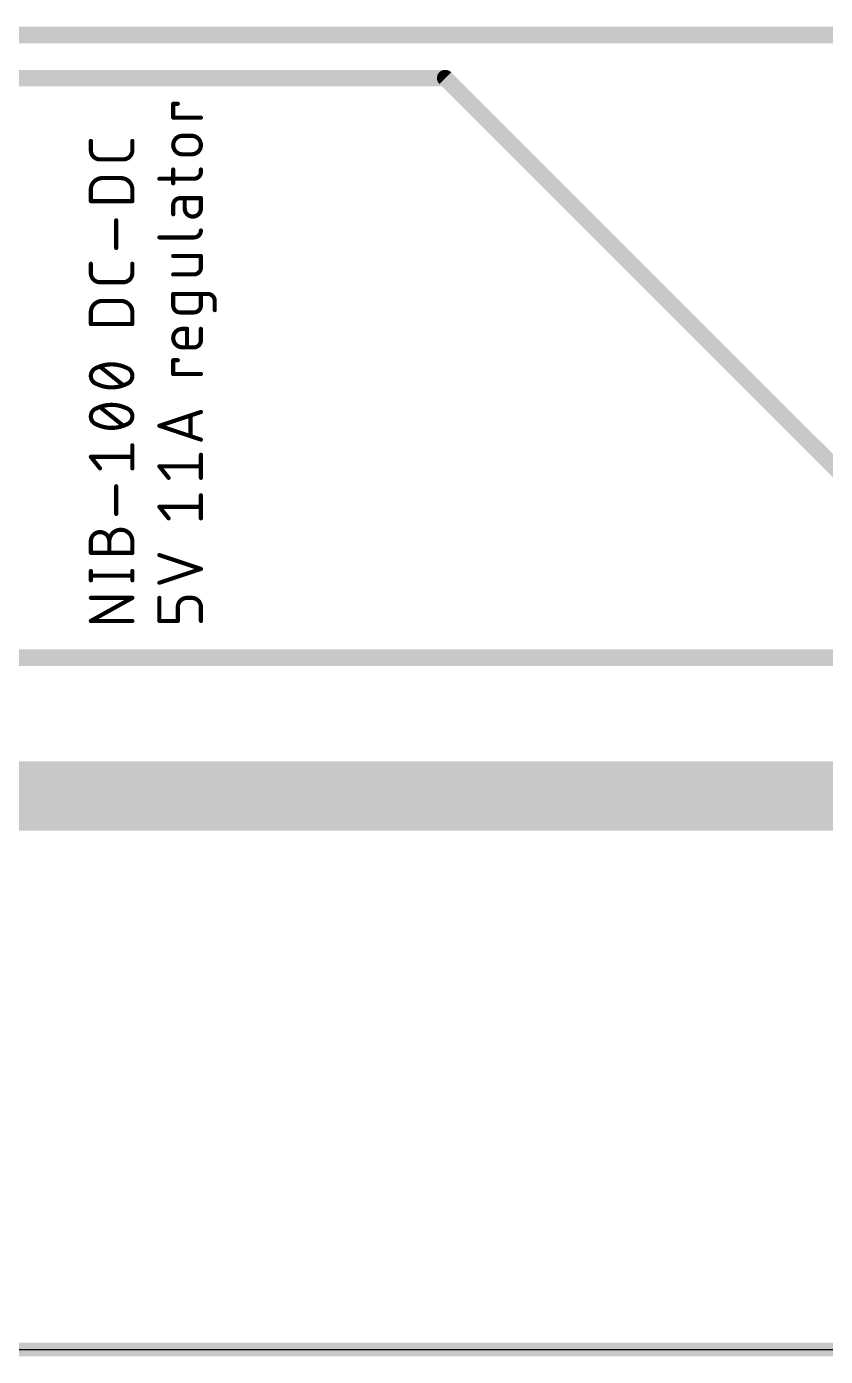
# Model space of a CAD drawing. Extents: x -9 to 239, y 2 to 147.
# Drawn here: x 78.62 to 107.93, y 2.29 to 51.1 of the extents above; entities that cross this region are included whole.
import ezdxf

# ---------------------------------------------------------------- set-up
doc = ezdxf.new("R2010")
doc.units = 0
for name, color, linetype in [('1', 12, 'CONTINUOUS'), ('16', 132, 'CONTINUOUS'), ('20', 53, 'CONTINUOUS'), ('25', 253, 'CONTINUOUS')]:
    doc.layers.add(name, color=color, linetype=linetype)

msp = doc.modelspace()

# ---------------------------------------------------------------- linework, layer by layer
at = {"layer": '1'}
for points, const_width in [([(109.855, 50.8), (73.025, 50.8)], 0.6096), ([(69.5325, 49.2125), (93.98, 49.2125)], 0.6096), ([(93.98, 49.2125), (115.2525, 27.94)], 0.6096), ([(109.855, 27.94), (71.12, 27.94)], 0.6096), ([(109.855, 22.86), (70.8025, 22.86)], 2.54)]:
    msp.add_lwpolyline(points, dxfattribs=dict(at, const_width=const_width))
at = {"layer": '1', "const_width": 0.3048}
for points in [[(94.0878, 49.3203, 1), (93.8722, 49.1047)], [(93.98, 49.0601, 1), (93.98, 49.3649)]]:
    msp.add_lwpolyline(points, format="xyb", dxfattribs=at)
at = {"layer": '16', "const_width": 0.508}
msp.add_lwpolyline([(236.22, 2.54), (-6.35, 2.54)], dxfattribs=at)
at = {"layer": '20'}
msp.add_line((-7.62, 2.54), (236.2, 2.54), dxfattribs=at)
at = {"layer": '25', "const_width": 0.1524}
for points in [[(83.9978, 47.7636), (83.9978, 48.2716)], [(83.9978, 48.2716), (84.1671, 48.2716)], [(85.0138, 47.7636), (83.9978, 47.7636)], [(80.9752, 46.5677), (80.9752, 46.9064)], [(82.4992, 46.9064), (82.4992, 46.5677)], [(84.3365, 47.0943), (84.6751, 47.0943)], [(84.6751, 46.417), (84.3365, 46.417)], [(82.1605, 46.229), (81.3139, 46.229)], [(83.9978, 45.35), (83.9978, 45.858)], [(85.0138, 45.7733), (85.0138, 45.858)], [(81.3985, 45.5437), (82.0759, 45.5437)], [(83.4898, 45.5193), (84.7598, 45.5193)], [(80.9752, 44.6971), (80.9752, 45.1204)], [(82.4992, 45.1204), (82.4992, 44.6971)], [(82.4992, 44.6971), (80.9752, 44.6971)], [(83.9978, 44.5533), (83.9978, 44.2146)], [(85.0138, 44.8073), (84.2518, 44.8073)], [(84.4211, 44.8073), (84.4211, 44.4263)], [(85.0138, 44.4263), (85.0138, 44.8073)], [(81.9065, 42.9772), (81.9065, 43.9932)], [(83.4898, 43.3647), (84.7598, 43.3647)], [(80.9752, 42.0584), (80.9752, 42.3971)], [(82.4992, 42.3971), (82.4992, 42.0584)], [(85.0138, 42.6841), (83.9978, 42.6841)], [(85.0138, 42.2608), (85.0138, 42.6841)], [(83.9978, 42.0068), (84.7598, 42.0068)], [(82.1605, 41.7198), (81.3139, 41.7198)], [(81.3985, 41.0344), (82.0759, 41.0344)], [(83.9978, 40.8657), (83.9978, 41.2891)], [(83.9978, 41.2891), (85.2678, 41.2891)], [(85.0138, 41.2891), (85.0138, 40.8657)], [(85.5218, 41.0351), (85.5218, 40.6964)], [(80.9752, 40.1878), (80.9752, 40.6111)], [(82.4992, 40.6111), (82.4992, 40.1878)], [(84.7598, 40.6117), (84.2518, 40.6117)], [(82.4992, 40.1878), (80.9752, 40.1878)], [(84.3365, 40.0083), (84.5058, 40.0083)], [(84.5058, 40.0083), (84.5058, 39.331)], [(85.0138, 40.0083), (85.0138, 39.5849)], [(84.7598, 39.331), (84.3365, 39.331)], [(82.1605, 37.9435), (81.3139, 38.6208)], [(83.9978, 38.3486), (83.9978, 38.8566)], [(83.9978, 38.8566), (84.1671, 38.8566)], [(85.0138, 38.3486), (83.9978, 38.3486)], [(82.1605, 36.4569), (81.3139, 37.1342)], [(83.4898, 36.4487), (85.0138, 36.9567)], [(84.6328, 36.8297), (84.6328, 36.0677)], [(85.0138, 35.9407), (83.4898, 36.4487)], [(82.4992, 34.8856), (82.4992, 35.7323)], [(81.3139, 34.8856), (80.9752, 35.309)], [(80.9752, 35.309), (82.4992, 35.309)], [(85.0138, 34.5388), (85.0138, 35.3854)], [(83.8285, 34.5388), (83.4898, 34.9621)], [(83.4898, 34.9621), (85.0138, 34.9621)], [(81.9065, 33.2153), (81.9065, 34.2313)], [(85.0138, 33.0522), (85.0138, 33.8989)], [(83.8285, 33.0522), (83.4898, 33.4755)], [(83.4898, 33.4755), (85.0138, 33.4755)], [(80.9752, 31.7857), (80.9752, 32.209)], [(81.6525, 31.7857), (81.6525, 32.209)], [(82.4992, 32.209), (82.4992, 31.7857)], [(82.4992, 31.7857), (80.9752, 31.7857)], [(85.0138, 31.1961), (83.4898, 31.7041)], [(83.4898, 30.6881), (85.0138, 31.1961)], [(80.9752, 30.779), (80.9752, 31.1177)], [(80.9752, 30.9483), (82.4992, 30.9483)], [(82.4992, 30.779), (82.4992, 31.1177)], [(80.9752, 29.2862), (82.4992, 30.1329)], [(82.4992, 30.1329), (80.9752, 30.1329)], [(83.4898, 29.2862), (83.4898, 30.1329)], [(84.1671, 29.7942), (84.1671, 29.2862)], [(84.6751, 30.1329), (84.5058, 30.1329)], [(85.0138, 29.2862), (85.0138, 29.7942)], [(82.4992, 29.2862), (80.9752, 29.2862)], [(84.1671, 29.2862), (83.4898, 29.2862)]]:
    msp.add_lwpolyline(points, dxfattribs=at)
at = {"layer": '25'}
for points, const_width in [([(84.0359, 48.2716, 1), (83.9597, 48.2716)], 0.0762), ([(83.9978, 48.3097, 1), (83.9978, 48.2335)], 0.0762), ([(84.1671, 48.2335, 1), (84.1671, 48.3097)], 0.0762), ([(83.9978, 47.8017, 1), (83.9978, 47.7255)], 0.0762), ([(83.9597, 47.7636, 1), (84.0359, 47.7636)], 0.0762), ([(85.0138, 47.7255, 1), (85.0138, 47.8017)], 0.0762), ([(81.0133, 46.9064, 1), (80.9371, 46.9064)], 0.0762), ([(82.5373, 46.9064, 1), (82.4611, 46.9064)], 0.0762), ([(84.3365, 47.0943, 1), (84.3365, 46.417)], 0.1524), ([(84.3365, 47.1324, 1), (84.3365, 47.0562)], 0.0762), ([(84.3365, 47.0562, 1), (84.3365, 47.1324)], 0.0762), ([(84.6751, 46.417, 1), (84.6751, 47.0943)], 0.1524), ([(84.6751, 47.1324, 1), (84.6751, 47.0562)], 0.0762), ([(84.6751, 47.0562, 1), (84.6751, 47.1324)], 0.0762), ([(80.9752, 46.5677, 0.4142), (81.3139, 46.229)], 0.1524), ([(81.0133, 46.5677, 1), (80.9371, 46.5677)], 0.0762), ([(80.9371, 46.5677, 1), (81.0133, 46.5677)], 0.0762), ([(82.1605, 46.229, 0.4142), (82.4992, 46.5677)], 0.1524), ([(82.5373, 46.5677, 1), (82.4611, 46.5677)], 0.0762), ([(82.4611, 46.5677, 1), (82.5373, 46.5677)], 0.0762), ([(84.3365, 46.4551, 1), (84.3365, 46.3789)], 0.0762), ([(84.3365, 46.3789, 1), (84.3365, 46.4551)], 0.0762), ([(84.6751, 46.4551, 1), (84.6751, 46.3789)], 0.0762), ([(84.6751, 46.3789, 1), (84.6751, 46.4551)], 0.0762), ([(81.3139, 46.2671, 1), (81.3139, 46.1909)], 0.0762), ([(81.3139, 46.1909, 1), (81.3139, 46.2671)], 0.0762), ([(82.1605, 46.2671, 1), (82.1605, 46.1909)], 0.0762), ([(82.1605, 46.1909, 1), (82.1605, 46.2671)], 0.0762), ([(84.0359, 45.858, 1), (83.9597, 45.858)], 0.0762), ([(85.0519, 45.858, 1), (84.9757, 45.858)], 0.0762), ([(81.3985, 45.5437, 0.4142), (80.9752, 45.1204)], 0.1524), ([(81.3985, 45.5818, 1), (81.3985, 45.5056)], 0.0762), ([(81.3985, 45.5056, 1), (81.3985, 45.5818)], 0.0762), ([(82.4992, 45.1204, 0.4142), (82.0759, 45.5437)], 0.1524), ([(82.0759, 45.5818, 1), (82.0759, 45.5056)], 0.0762), ([(82.0759, 45.5056, 1), (82.0759, 45.5818)], 0.0762), ([(83.4898, 45.5574, 1), (83.4898, 45.4812)], 0.0762), ([(84.7598, 45.5193, 0.4142), (85.0138, 45.7733)], 0.1524), ([(84.7598, 45.5574, 1), (84.7598, 45.4812)], 0.0762), ([(84.7598, 45.4812, 1), (84.7598, 45.5574)], 0.0762), ([(85.0519, 45.7733, 1), (84.9757, 45.7733)], 0.0762), ([(84.9757, 45.7733, 1), (85.0519, 45.7733)], 0.0762), ([(81.0133, 45.1204, 1), (80.9371, 45.1204)], 0.0762), ([(80.9371, 45.1204, 1), (81.0133, 45.1204)], 0.0762), ([(82.5373, 45.1204, 1), (82.4611, 45.1204)], 0.0762), ([(82.4611, 45.1204, 1), (82.5373, 45.1204)], 0.0762), ([(83.9597, 45.35, 1), (84.0359, 45.35)], 0.0762), ([(80.9752, 44.7352, 1), (80.9752, 44.659)], 0.0762), ([(80.9371, 44.6971, 1), (81.0133, 44.6971)], 0.0762), ([(82.4611, 44.6971, 1), (82.5373, 44.6971)], 0.0762), ([(82.4992, 44.659, 1), (82.4992, 44.7352)], 0.0762), ([(84.2518, 44.8073, 0.4142), (83.9978, 44.5533)], 0.1524), ([(84.0359, 44.5533, 1), (83.9597, 44.5533)], 0.0762), ([(83.9597, 44.5533, 1), (84.0359, 44.5533)], 0.0762), ([(84.2518, 44.8454, 1), (84.2518, 44.7692)], 0.0762), ([(84.2518, 44.7692, 1), (84.2518, 44.8454)], 0.0762), ([(84.4592, 44.8073, 1), (84.383, 44.8073)], 0.0762), ([(84.4211, 44.4263, 1), (85.0138, 44.4263)], 0.1524), ([(84.4592, 44.4263, 1), (84.383, 44.4263)], 0.0762), ([(84.383, 44.4263, 1), (84.4592, 44.4263)], 0.0762), ([(85.0519, 44.8073, 1), (84.9757, 44.8073)], 0.0762), ([(85.0519, 44.4263, 1), (84.9757, 44.4263)], 0.0762), ([(84.9757, 44.4263, 1), (85.0519, 44.4263)], 0.0762), ([(85.0138, 44.7692, 1), (85.0138, 44.8454)], 0.0762), ([(81.9446, 43.9932, 1), (81.8684, 43.9932)], 0.0762), ([(83.9597, 44.2146, 1), (84.0359, 44.2146)], 0.0762), ([(84.7598, 43.3647, 0.4142), (85.0138, 43.6187)], 0.1524), ([(85.0519, 43.6187, 1), (84.9757, 43.6187)], 0.0762), ([(81.8684, 42.9772, 1), (81.9446, 42.9772)], 0.0762), ([(83.4898, 43.4028, 1), (83.4898, 43.3266)], 0.0762), ([(84.7598, 43.4028, 1), (84.7598, 43.3266)], 0.0762), ([(84.7598, 43.3266, 1), (84.7598, 43.4028)], 0.0762), ([(81.0133, 42.3971, 1), (80.9371, 42.3971)], 0.0762), ([(82.5373, 42.3971, 1), (82.4611, 42.3971)], 0.0762), ([(83.9978, 42.7222, 1), (83.9978, 42.646)], 0.0762), ([(85.0519, 42.6841, 1), (84.9757, 42.6841)], 0.0762), ([(85.0138, 42.646, 1), (85.0138, 42.7222)], 0.0762), ([(80.9752, 42.0584, 0.4142), (81.3139, 41.7198)], 0.1524), ([(81.0133, 42.0584, 1), (80.9371, 42.0584)], 0.0762), ([(80.9371, 42.0584, 1), (81.0133, 42.0584)], 0.0762), ([(82.1605, 41.7197, 0.4142), (82.4992, 42.0584)], 0.1524), ([(82.5373, 42.0584, 1), (82.4611, 42.0584)], 0.0762), ([(82.4611, 42.0584, 1), (82.5373, 42.0584)], 0.0762), ([(83.9978, 42.0449, 1), (83.9978, 41.9687)], 0.0762), ([(84.7598, 42.0068, 0.4142), (85.0138, 42.2608)], 0.1524), ([(84.7598, 42.0449, 1), (84.7598, 41.9687)], 0.0762), ([(84.7598, 41.9687, 1), (84.7598, 42.0449)], 0.0762), ([(85.0519, 42.2608, 1), (84.9757, 42.2608)], 0.0762), ([(84.9757, 42.2608, 1), (85.0519, 42.2608)], 0.0762), ([(81.3139, 41.7579, 1), (81.3139, 41.6817)], 0.0762), ([(81.3139, 41.6817, 1), (81.3139, 41.7579)], 0.0762), ([(82.1605, 41.7578, 1), (82.1605, 41.6816)], 0.0762), ([(82.1605, 41.6817, 1), (82.1605, 41.7579)], 0.0762), ([(81.3985, 41.0344, 0.4142), (80.9752, 40.6111)], 0.1524), ([(81.3985, 41.0725, 1), (81.3985, 40.9963)], 0.0762), ([(81.3985, 40.9963, 1), (81.3985, 41.0725)], 0.0762), ([(82.4992, 40.6111, 0.4142), (82.0759, 41.0344)], 0.1524), ([(82.0759, 41.0725, 1), (82.0759, 40.9963)], 0.0762), ([(82.0759, 40.9963, 1), (82.0759, 41.0725)], 0.0762), ([(84.0359, 41.2891, 1), (83.9597, 41.2891)], 0.0762), ([(83.9978, 41.3272, 1), (83.9978, 41.251)], 0.0762), ([(85.0519, 41.2891, 1), (84.9757, 41.2891)], 0.0762), ([(85.5218, 41.0351, 0.4142), (85.2678, 41.2891)], 0.1524), ([(85.2678, 41.3272, 1), (85.2678, 41.251)], 0.0762), ([(85.2678, 41.251, 1), (85.2678, 41.3272)], 0.0762), ([(85.5599, 41.0351, 1), (85.4837, 41.0351)], 0.0762), ([(85.4837, 41.0351, 1), (85.5599, 41.0351)], 0.0762), ([(81.0133, 40.6111, 1), (80.9371, 40.6111)], 0.0762), ([(80.9371, 40.6111, 1), (81.0133, 40.6111)], 0.0762), ([(82.5373, 40.6111, 1), (82.4611, 40.6111)], 0.0762), ([(82.4611, 40.6111, 1), (82.5373, 40.6111)], 0.0762), ([(83.9978, 40.8657, 0.4142), (84.2518, 40.6117)], 0.1524), ([(84.0359, 40.8657, 1), (83.9597, 40.8657)], 0.0762), ([(83.9597, 40.8657, 1), (84.0359, 40.8657)], 0.0762), ([(84.2518, 40.6498, 1), (84.2518, 40.5736)], 0.0762), ([(84.2518, 40.5736, 1), (84.2518, 40.6498)], 0.0762), ([(84.7598, 40.6117, 0.4142), (85.0138, 40.8657)], 0.1524), ([(84.7598, 40.6498, 1), (84.7598, 40.5736)], 0.0762), ([(84.7598, 40.5736, 1), (84.7598, 40.6498)], 0.0762), ([(85.0519, 40.8657, 1), (84.9757, 40.8657)], 0.0762), ([(84.9757, 40.8657, 1), (85.0519, 40.8657)], 0.0762), ([(85.4837, 40.6964, 1), (85.5599, 40.6964)], 0.0762), ([(80.9752, 40.2259, 1), (80.9752, 40.1497)], 0.0762), ([(80.9371, 40.1878, 1), (81.0133, 40.1878)], 0.0762), ([(82.4611, 40.1878, 1), (82.5373, 40.1878)], 0.0762), ([(82.4992, 40.1497, 1), (82.4992, 40.2259)], 0.0762), ([(84.3365, 40.0083, 1), (84.3365, 39.331)], 0.1524), ([(84.3365, 40.0464, 1), (84.3365, 39.9702)], 0.0762), ([(84.3365, 39.9702, 1), (84.3365, 40.0464)], 0.0762), ([(84.5439, 40.0083, 1), (84.4677, 40.0083)], 0.0762), ([(84.5058, 39.9702, 1), (84.5058, 40.0464)], 0.0762), ([(85.0519, 40.0083, 1), (84.9757, 40.0083)], 0.0762), ([(84.7598, 39.331, 0.4142), (85.0138, 39.5849)], 0.1524), ([(85.0519, 39.5849, 1), (84.9757, 39.5849)], 0.0762), ([(84.9757, 39.5849, 1), (85.0519, 39.5849)], 0.0762), ([(84.3365, 39.3691, 1), (84.3365, 39.2929)], 0.0762), ([(84.3365, 39.2929, 1), (84.3365, 39.3691)], 0.0762), ([(84.4677, 39.331, 1), (84.5439, 39.331)], 0.0762), ([(84.7598, 39.3691, 1), (84.7598, 39.2929)], 0.0762), ([(84.7598, 39.2929, 1), (84.7598, 39.3691)], 0.0762), ([(81.1869, 38.5785, 0.3205), (80.9752, 38.2821)], 0.1524), ([(81.7372, 38.7055, 0.1139), (81.1869, 38.5785)], 0.1524), ([(81.1702, 38.6127, 1), (81.2036, 38.5442)], 0.0762), ([(81.1992, 38.5424, 1), (81.1745, 38.6145)], 0.0762), ([(81.3377, 38.6506, 1), (81.2901, 38.591)], 0.0762), ([(82.2875, 38.5785, 0.1139), (81.7372, 38.7055)], 0.1524), ([(81.7372, 38.7436, 1), (81.7372, 38.6674)], 0.0762), ([(81.7372, 38.6674, 1), (81.7372, 38.7436)], 0.0762), ([(82.4992, 38.2821, 0.3205), (82.2875, 38.5785)], 0.1524), ([(82.2999, 38.6145, 1), (82.2752, 38.5424)], 0.0762), ([(82.2708, 38.5442, 1), (82.3042, 38.6127)], 0.0762), ([(84.0359, 38.8566, 1), (83.9597, 38.8566)], 0.0762), ([(83.9978, 38.8947, 1), (83.9978, 38.8185)], 0.0762), ([(84.1671, 38.8185, 1), (84.1671, 38.8947)], 0.0762), ([(80.9752, 38.2821, 0.3205), (81.1869, 37.9858)], 0.1524), ([(81.0133, 38.2821, 1), (80.9371, 38.2821)], 0.0762), ([(80.9371, 38.2821, 1), (81.0133, 38.2821)], 0.0762), ([(82.2875, 37.9858, 0.3205), (82.4992, 38.2821)], 0.1524), ([(82.5373, 38.2821, 1), (82.4611, 38.2821)], 0.0762), ([(82.4611, 38.2821, 1), (82.5373, 38.2821)], 0.0762), ([(83.9978, 38.3867, 1), (83.9978, 38.3105)], 0.0762), ([(83.9597, 38.3486, 1), (84.0359, 38.3486)], 0.0762), ([(85.0138, 38.3105, 1), (85.0138, 38.3867)], 0.0762), ([(81.1869, 37.9858, 0.1139), (81.7372, 37.8588)], 0.1524), ([(81.2036, 38.02, 1), (81.1702, 37.9516)], 0.0762), ([(81.1745, 37.9498, 1), (81.1992, 38.0218)], 0.0762), ([(81.7372, 37.8588, 0.1139), (82.2875, 37.9858)], 0.1524), ([(81.7372, 37.8969, 1), (81.7372, 37.8207)], 0.0762), ([(81.7372, 37.8207, 1), (81.7372, 37.8969)], 0.0762), ([(82.1367, 37.9137, 1), (82.1843, 37.9732)], 0.0762), ([(82.2752, 38.0218, 1), (82.2999, 37.9498)], 0.0762), ([(82.3042, 37.9516, 1), (82.2708, 38.02)], 0.0762), ([(81.1869, 37.0919, 0.3205), (80.9752, 36.7956)], 0.1524), ([(81.7372, 37.2189, 0.1139), (81.1869, 37.0919)], 0.1524), ([(81.1702, 37.1261, 1), (81.2036, 37.0576)], 0.0762), ([(81.1992, 37.0558, 1), (81.1745, 37.1279)], 0.0762), ([(81.3377, 37.164, 1), (81.2901, 37.1045)], 0.0762), ([(82.2875, 37.0919, 0.1139), (81.7372, 37.2189)], 0.1524), ([(81.7372, 37.257, 1), (81.7372, 37.1808)], 0.0762), ([(81.7372, 37.1808, 1), (81.7372, 37.257)], 0.0762), ([(82.4992, 36.7956, 0.3205), (82.2875, 37.0919)], 0.1524), ([(82.2999, 37.1279, 1), (82.2752, 37.0558)], 0.0762), ([(82.2708, 37.0576, 1), (82.3042, 37.1261)], 0.0762), ([(80.9752, 36.7956, 0.3205), (81.1869, 36.4992)], 0.1524), ([(81.0133, 36.7956, 1), (80.9371, 36.7956)], 0.0762), ([(80.9371, 36.7956, 1), (81.0133, 36.7956)], 0.0762), ([(82.2875, 36.4992, 0.3205), (82.4992, 36.7956)], 0.1524), ([(82.5373, 36.7956, 1), (82.4611, 36.7956)], 0.0762), ([(82.4611, 36.7956, 1), (82.5373, 36.7956)], 0.0762), ([(84.6709, 36.8297, 1), (84.5947, 36.8297)], 0.0762), ([(85.0258, 36.9205, 1), (85.0018, 36.9928)], 0.0762), ([(81.2036, 36.5335, 1), (81.1702, 36.465)], 0.0762), ([(81.1869, 36.4992, 0.1139), (81.7372, 36.3722)], 0.1524), ([(81.1745, 36.4632, 1), (81.1992, 36.5353)], 0.0762), ([(81.7372, 36.3722, 0.1139), (82.2875, 36.4992)], 0.1524), ([(81.7372, 36.4103, 1), (81.7372, 36.3341)], 0.0762), ([(81.7372, 36.3341, 1), (81.7372, 36.4103)], 0.0762), ([(82.1367, 36.4271, 1), (82.1843, 36.4866)], 0.0762), ([(82.2752, 36.5353, 1), (82.2999, 36.4632)], 0.0762), ([(82.3042, 36.465, 1), (82.2708, 36.5335)], 0.0762), ([(83.5018, 36.4848, 1), (83.4778, 36.4125)], 0.0762), ([(83.4778, 36.4848, 1), (83.5018, 36.4125)], 0.0762), ([(82.5373, 35.7323, 1), (82.4611, 35.7323)], 0.0762), ([(84.5947, 36.0677, 1), (84.6709, 36.0677)], 0.0762), ([(85.0018, 35.9045, 1), (85.0258, 35.9768)], 0.0762), ([(81.005, 35.3328, 1), (80.9454, 35.2852)], 0.0762), ([(80.9752, 35.3471, 1), (80.9752, 35.2709)], 0.0762), ([(82.4992, 35.2709, 1), (82.4992, 35.3471)], 0.0762), ([(85.0519, 35.3854, 1), (84.9757, 35.3854)], 0.0762), ([(81.2841, 34.8618, 1), (81.3436, 34.9094)], 0.0762), ([(82.4611, 34.8856, 1), (82.5373, 34.8856)], 0.0762), ([(83.5196, 34.9859, 1), (83.46, 34.9383)], 0.0762), ([(83.4898, 35.0002, 1), (83.4898, 34.924)], 0.0762), ([(85.0138, 34.924, 1), (85.0138, 35.0002)], 0.0762), ([(81.9446, 34.2313, 1), (81.8684, 34.2313)], 0.0762), ([(83.7987, 34.515, 1), (83.8582, 34.5626)], 0.0762), ([(84.9757, 34.5388, 1), (85.0519, 34.5388)], 0.0762), ([(85.0519, 33.8989, 1), (84.9757, 33.8989)], 0.0762), ([(81.8684, 33.2153, 1), (81.9446, 33.2153)], 0.0762), ([(83.5196, 33.4993, 1), (83.46, 33.4517)], 0.0762), ([(83.4898, 33.5136, 1), (83.4898, 33.4374)], 0.0762), ([(85.0138, 33.4374, 1), (85.0138, 33.5136)], 0.0762), ([(83.7987, 33.0284, 1), (83.8582, 33.076)], 0.0762), ([(84.9757, 33.0522, 1), (85.0519, 33.0522)], 0.0762), ([(81.6525, 32.209, 1), (80.9752, 32.209)], 0.1524), ([(81.0133, 32.209, 1), (80.9371, 32.209)], 0.0762), ([(80.9371, 32.209, 1), (81.0133, 32.209)], 0.0762), ([(82.4992, 32.209, 1), (81.6525, 32.209)], 0.1524), ([(81.6906, 32.209, 1), (81.6144, 32.209)], 0.0762), ([(81.6144, 32.209, 1), (81.6906, 32.209)], 0.0762), ([(81.6144, 32.209, 1), (81.6906, 32.209)], 0.0762), ([(82.5373, 32.209, 1), (82.4611, 32.209)], 0.0762), ([(82.4611, 32.209, 1), (82.5373, 32.209)], 0.0762), ([(80.9752, 31.8238, 1), (80.9752, 31.7476)], 0.0762), ([(80.9371, 31.7857, 1), (81.0133, 31.7857)], 0.0762), ([(81.6144, 31.7857, 1), (81.6906, 31.7857)], 0.0762), ([(82.4611, 31.7857, 1), (82.5373, 31.7857)], 0.0762), ([(82.4992, 31.7476, 1), (82.4992, 31.8238)], 0.0762), ([(83.5018, 31.7403, 1), (83.4778, 31.668)], 0.0762), ([(85.0258, 31.16, 1), (85.0018, 31.2323)], 0.0762), ([(85.0018, 31.16, 1), (85.0258, 31.2323)], 0.0762), ([(81.0133, 31.1177, 1), (80.9371, 31.1177)], 0.0762), ([(80.9752, 30.9864, 1), (80.9752, 30.9102)], 0.0762), ([(80.9371, 30.779, 1), (81.0133, 30.779)], 0.0762), ([(82.5373, 31.1177, 1), (82.4611, 31.1177)], 0.0762), ([(82.4611, 30.779, 1), (82.5373, 30.779)], 0.0762), ([(82.4992, 30.9102, 1), (82.4992, 30.9864)], 0.0762), ([(83.4778, 30.7243, 1), (83.5018, 30.652)], 0.0762), ([(80.9752, 30.171, 1), (80.9752, 30.0948)], 0.0762), ([(82.5177, 30.0996, 1), (82.4807, 30.1662)], 0.0762), ([(82.4992, 30.0948, 1), (82.4992, 30.171)], 0.0762), ([(83.5279, 30.1329, 1), (83.4517, 30.1329)], 0.0762), ([(84.5058, 30.1329, 0.4142), (84.1671, 29.7942)], 0.1524), ([(84.2052, 29.7942, 1), (84.129, 29.7942)], 0.0762), ([(84.129, 29.7942, 1), (84.2052, 29.7942)], 0.0762), ([(84.5058, 30.171, 1), (84.5058, 30.0948)], 0.0762), ([(84.5058, 30.0948, 1), (84.5058, 30.171)], 0.0762), ([(85.0138, 29.7942, 0.4142), (84.6751, 30.1329)], 0.1524), ([(84.6751, 30.171, 1), (84.6751, 30.0948)], 0.0762), ([(84.6751, 30.0948, 1), (84.6751, 30.171)], 0.0762), ([(85.0519, 29.7942, 1), (84.9757, 29.7942)], 0.0762), ([(84.9757, 29.7942, 1), (85.0519, 29.7942)], 0.0762), ([(80.9752, 29.3243, 1), (80.9752, 29.2481)], 0.0762), ([(80.9567, 29.3195, 1), (80.9937, 29.2529)], 0.0762), ([(82.4992, 29.2481, 1), (82.4992, 29.3243)], 0.0762), ([(83.4898, 29.3243, 1), (83.4898, 29.2481)], 0.0762), ([(83.4517, 29.2862, 1), (83.5279, 29.2862)], 0.0762), ([(84.129, 29.2862, 1), (84.2052, 29.2862)], 0.0762), ([(84.1671, 29.2481, 1), (84.1671, 29.3243)], 0.0762), ([(84.9757, 29.2862, 1), (85.0519, 29.2862)], 0.0762)]:
    msp.add_lwpolyline(points, format="xyb", dxfattribs=dict(at, const_width=const_width))

doc.saveas('drawing.dxf')
